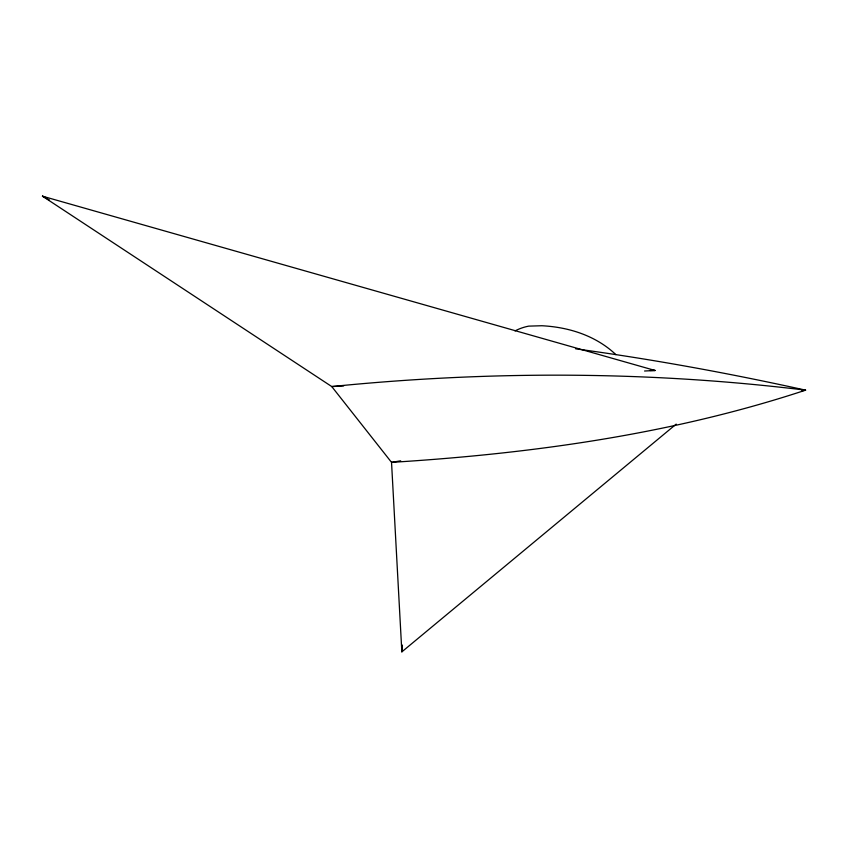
<?xml version="1.0" encoding="UTF-8"?>
<svg xmlns="http://www.w3.org/2000/svg" width="848" height="848" viewBox="0 0 848 848"><rect width="100%" height="100%" fill="white"/><g stroke="black" fill="none" stroke-linecap="round" stroke-linejoin="round"><path stroke-width="1.27" d="M402.069 645.264L401.846 651.868L676.195 424.117M402.429 645.275L401.846 651.868L391.532 462.361L331.759 386.561L42.4 196.132L49.449 200.033M400.669 460.824L391.532 462.361C531.59 453.638 671.945 434.25 805.6 390.154C729.534 373.364 652.843 359.308 575.644 348.825M801.932 390.727L805.6 390.154C648.402 370.936 489.275 370.703 331.759 386.561L343.641 385.967M644.565 371.011L655.122 370.491L42.495 196.195L47.35 198.294M649.833 370.491L655.122 370.491L652.504 370.131M515.012 330.89A41.192 27.719 -38.3 0 1 528.749 326.13L541.84 325.738A199.344 134.154 -38.3 0 1 615.902 354.634"/></g></svg>
